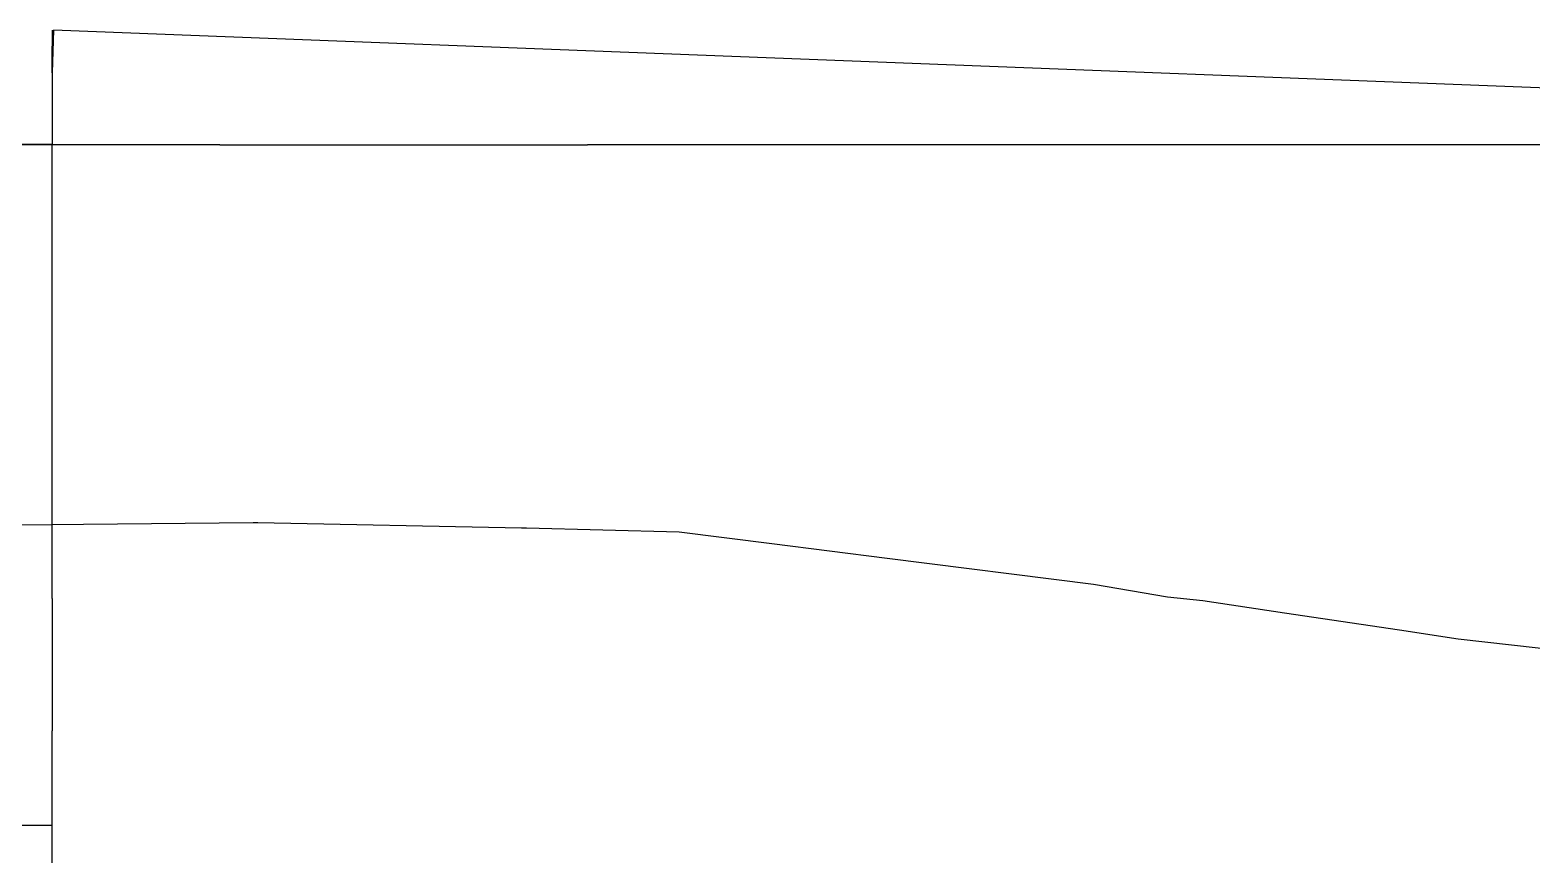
# Model space of a CAD drawing. Header units: metres. Extents: x -59 to 59, y -13 to 12.
# Drawn here: x 38.47 to 48.72, y 0.14 to 5.77 of the extents above; entities that cross this region are included whole.
import ezdxf

# ---------------------------------------------------------------- set-up
doc = ezdxf.new("R2010")
doc.units = ezdxf.units.M
doc.layers.add('SectionCutEdges', color=7, linetype='Continuous')

msp = doc.modelspace()

# ---------------------------------------------------------------- linework, layer by layer
for p, q in [((38.619, 5.769), (38.619, 5.674)), ((38.63, 5.769), (38.619, 5.478)), ((53.619, 5.186), (38.63, 5.769)), ((38.619, 5.674), (38.619, 5.674)), ((38.619, 5.674), (38.619, 5.659)), ((38.619, 5.659), (38.619, 5.659)), ((38.619, 5.478), (38.619, 5.659)), ((38.619, 5.477), (38.619, 5.478)), ((38.619, 5.477), (38.619, 4.987)), ((38.529, 4.987), (38.409, 4.987)), ((38.529, 4.987), (38.529, 4.986)), ((38.6, 4.987), (38.529, 4.987)), ((38.6, 4.987), (38.6, 4.986)), ((38.619, 4.987), (38.6, 4.987)), ((38.619, 4.987), (38.619, 4.986)), ((39.765, 4.986), (38.619, 4.986)), ((39.765, 4.986), (42.275, 4.986)), ((45.045, 4.986), (42.275, 4.986)), ((47.245, 4.986), (45.045, 4.986)), ((49.845, 4.986), (47.245, 4.986)), ((38.619, 0.291), (38.619, 0.342)), ((38.619, -0.498), (38.619, 0.291))]:
    msp.add_line(p, q)
at = {"layer": 'SectionCutEdges'}
for p, q in [((38.529, 4.986), (38.409, 4.986)), ((38.6, 4.986), (38.529, 4.986)), ((38.619, 4.986), (38.6, 4.986)), ((38.619, 4.42), (38.619, 4.986)), ((38.619, 3.986), (38.619, 4.42)), ((38.619, 3.589), (38.619, 3.986)), ((38.619, 2.986), (38.619, 3.589)), ((38.619, 2.492), (38.619, 2.986)), ((38.619, 2.394), (38.619, 2.492)), ((38.331, 2.391), (38.619, 2.394)), ((38.619, 2.394), (38.833, 2.396)), ((38.619, 2.072), (38.619, 2.394)), ((38.833, 2.396), (39.992, 2.408)), ((39.992, 2.408), (40.023, 2.408)), ((40.023, 2.408), (41.825, 2.372)), ((41.825, 2.372), (41.859, 2.371)), ((41.859, 2.371), (42.9, 2.345)), ((42.9, 2.345), (43.532, 2.265)), ((43.532, 2.265), (44.321, 2.165)), ((44.321, 2.165), (45.728, 1.986)), ((38.619, 1.986), (38.619, 2.072)), ((38.619, 1.888), (38.619, 1.986)), ((45.728, 1.986), (46.234, 1.901)), ((38.619, 1.888), (38.619, 0.986)), ((46.234, 1.901), (46.476, 1.876)), ((46.476, 1.876), (47.033, 1.792)), ((47.033, 1.792), (47.819, 1.674)), ((47.819, 1.674), (48.219, 1.613)), ((48.219, 1.613), (49.547, 1.466)), ((38.619, 0.342), (38.619, 0.986)), ((38.319, 0.342), (38.619, 0.342))]:
    msp.add_line(p, q, dxfattribs=at)

doc.saveas('drawing.dxf')
